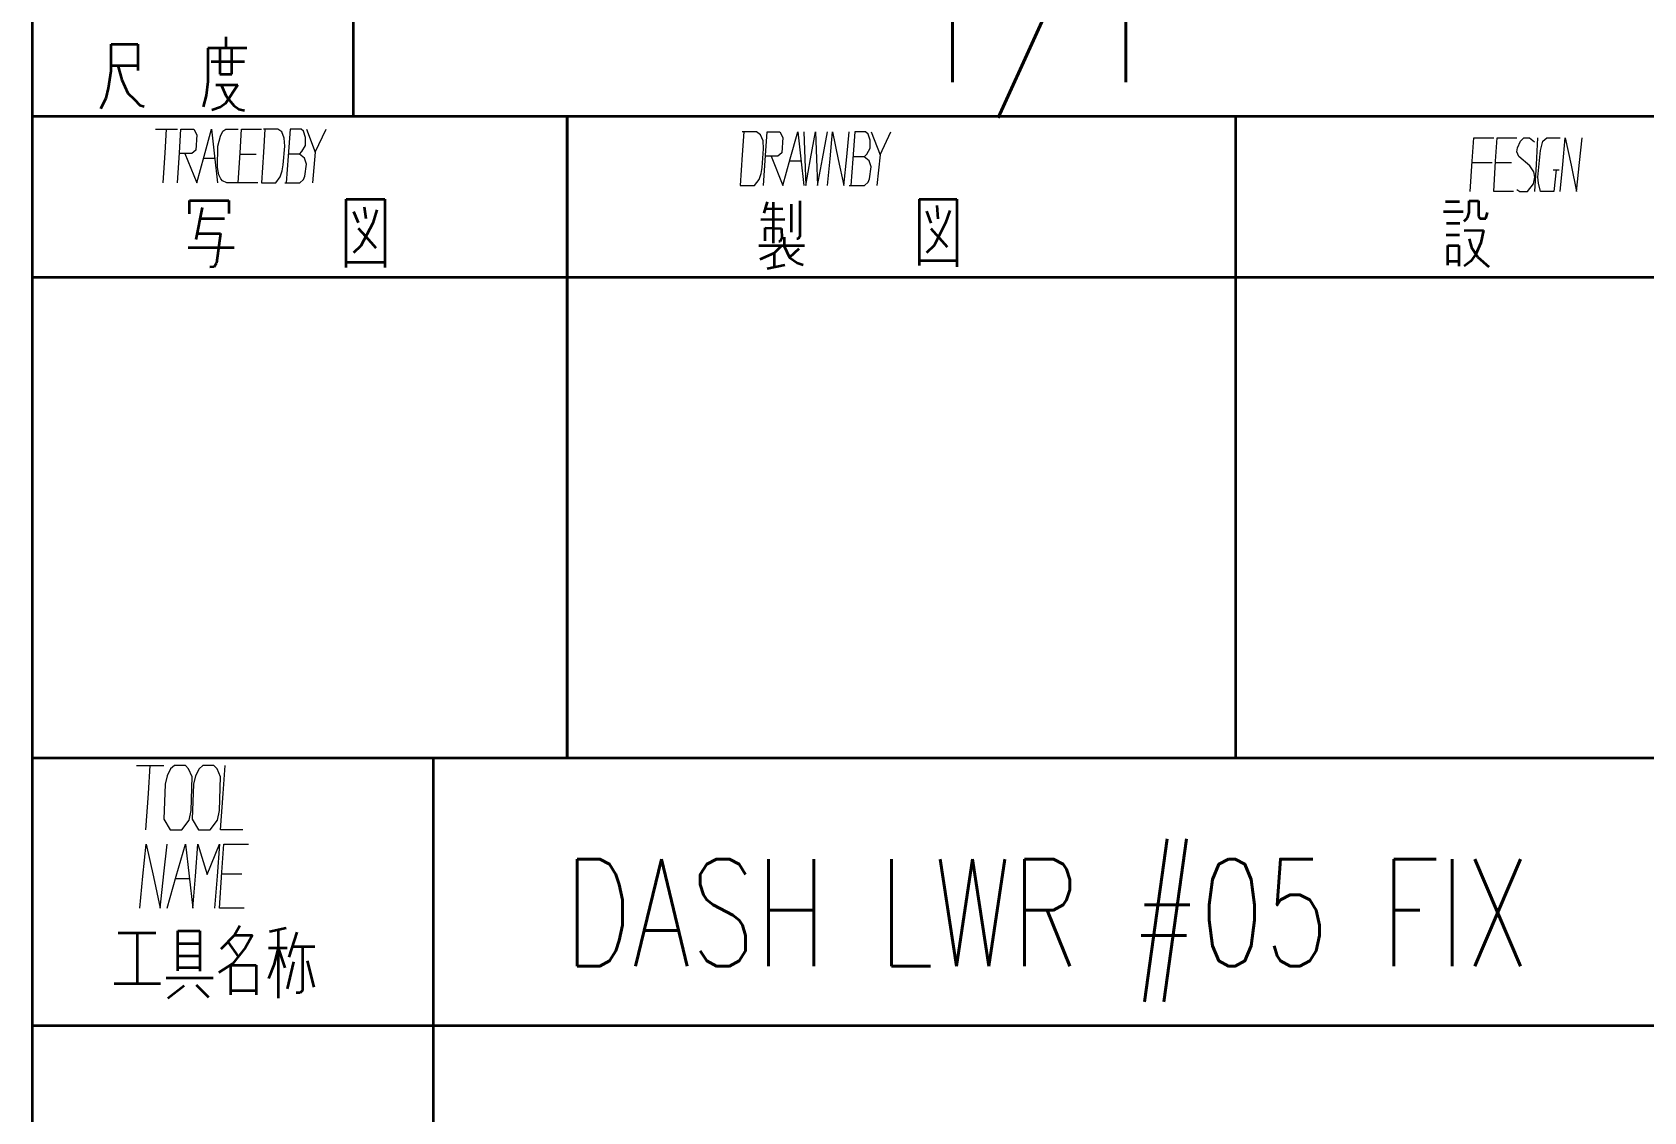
# Model space of a CAD drawing. Header units: millimetres. Extents: x 1333 to 104182, y -63985 to -5704.
# Drawn here: x 47401.8 to 47462, y -63889.8 to -63849.4 of the extents above; entities that cross this region are included whole.
import ezdxf
from ezdxf.enums import TextEntityAlignment as Align

# ---------------------------------------------------------------- set-up
doc = ezdxf.new("R2010")
doc.units = ezdxf.units.MM
doc.header["$LTSCALE"] = 0.5
doc.linetypes.add('DASHED', pattern=[15, 12, -3])
for name, color, linetype in [('08', 1, 'Continuous'), ('4虚线层', 2, 'DASHED'), ('SHM_LABEL', 40, 'Continuous')]:
    doc.layers.add(name, color=color, linetype=linetype)
doc.styles.add('KAI', font='simplex.shx', dxfattribs={"width": 0.8, "bigfont": 'extfont.shx'})
doc.styles.get("Standard").update_dxf_attribs({"font": 'simplex.shx'})

# ---------------------------------------------------------------- blocks, each defined once
blk = doc.blocks.new('7725')
at = {"color": 7, "lineweight": 35}
for p, q in [((54076.08, -14709.04), (54076.08, -14959.33)), ((54326.08, -14773.04), (54076.08, -14773.04)), ((54116.08, -14821.04), (54116.08, -14773.04)), ((54116.08, -14773.04), (54116.08, -14821.04)), ((54166.08, -14821.04), (54166.08, -14773.04)), ((54076.08, -14785.04), (54326.08, -14785.04)), ((54326.08, -14821.04), (54076.08, -14821.04)), ((54106.08, -14871.04), (54106.08, -14821.04)), ((54076.08, -14841.04), (54326.08, -14841.04))]:
    blk.add_line(p, q, dxfattribs=at)
at = {"color": 7, "lineweight": 35, "ltscale": 0.15}
blk.add_line((54100.08, -14761.04), (54100.08, -14773.04), dxfattribs=at)
at = {"color": 7, "lineweight": 35, "ltscale": 0.01048}
blk.add_line((54090.56, -14767.08), (54090.56, -14767.91), dxfattribs=at)
at = {"color": 7, "lineweight": 35, "ltscale": 0.024719}
blk.add_line((54081.99, -14769.61), (54081.99, -14767.63), dxfattribs=at)
at = {"color": 7, "lineweight": 35, "ltscale": 0.024854}
for p, q in [((54081.99, -14767.63), (54083.98, -14767.63)), ((54081.99, -14769.21), (54083.98, -14769.21))]:
    blk.add_line(p, q, dxfattribs=at)
at = {"color": 7, "lineweight": 35, "ltscale": 0.024521}
blk.add_line((54083.98, -14767.63), (54083.98, -14769.59), dxfattribs=at)
at = {"color": 7, "lineweight": 35, "ltscale": 0.031244}
blk.add_line((54089.2, -14767.91), (54089.2, -14770.41), dxfattribs=at)
at = {"color": 7, "lineweight": 35, "ltscale": 0.036694}
blk.add_line((54092.14, -14767.91), (54089.2, -14767.91), dxfattribs=at)
at = {"color": 7, "lineweight": 35, "ltscale": 0.024323}
for p, q in [((54090.1, -14767.91), (54090.1, -14769.86)), ((54091, -14769.86), (54091, -14767.91))]:
    blk.add_line(p, q, dxfattribs=at)
at = {"color": 7, "lineweight": 35, "ltscale": 0.016611}
blk.add_line((54081.78, -14770.92), (54081.99, -14769.61), dxfattribs=at)
at = {"color": 7, "lineweight": 35, "ltscale": 0.013959}
blk.add_line((54082.48, -14769.21), (54082.78, -14770.29), dxfattribs=at)
at = {"color": 7, "lineweight": 35, "ltscale": 0.030969}
blk.add_line((54091.95, -14768.94), (54089.47, -14768.94), dxfattribs=at)
at = {"color": 7, "lineweight": 35, "ltscale": 0.011255}
blk.add_line((54090.1, -14769.86), (54091, -14769.86), dxfattribs=at)
at = {"color": 7, "lineweight": 35, "ltscale": 0.009543}
blk.add_line((54081.61, -14771.66), (54081.78, -14770.92), dxfattribs=at)
at = {"color": 7, "lineweight": 35, "ltscale": 0.013629}
blk.add_line((54082.78, -14770.29), (54083.22, -14771.28), dxfattribs=at)
at = {"color": 7, "lineweight": 35, "ltscale": 0.013344}
blk.add_line((54089.2, -14770.41), (54089.08, -14771.47), dxfattribs=at)
at = {"color": 7, "lineweight": 35, "ltscale": 0.020715}
blk.add_line((54089.8, -14770.67), (54091.46, -14770.67), dxfattribs=at)
at = {"color": 7, "lineweight": 35, "ltscale": 0.011421}
blk.add_line((54090.21, -14770.67), (54090.58, -14771.51), dxfattribs=at)
at = {"color": 7, "lineweight": 35, "ltscale": 0.020932}
blk.add_line((54091.46, -14770.67), (54090.53, -14772.06), dxfattribs=at)
at = {"color": 7, "lineweight": 35, "ltscale": 0.01079}
blk.add_line((54081.2, -14772.42), (54081.61, -14771.66), dxfattribs=at)
at = {"color": 7, "lineweight": 35, "ltscale": 0.008799}
blk.add_line((54083.22, -14771.28), (54083.73, -14771.77), dxfattribs=at)
at = {"color": 7, "lineweight": 35, "ltscale": 0.007125}
blk.add_line((54083.73, -14771.77), (54084.12, -14772.19), dxfattribs=at)
at = {"color": 7, "lineweight": 35, "ltscale": 0.004316}
blk.add_line((54084.12, -14772.19), (54084.45, -14772.28), dxfattribs=at)
at = {"color": 7, "lineweight": 35, "ltscale": 0.010648}
blk.add_line((54089.08, -14771.47), (54088.86, -14772.3), dxfattribs=at)
at = {"color": 7, "lineweight": 35, "ltscale": 0.005809}
blk.add_line((54090.53, -14772.06), (54090.15, -14772.33), dxfattribs=at)
at = {"color": 7, "lineweight": 35, "ltscale": 0.011233}
blk.add_line((54090.58, -14771.51), (54091.15, -14772.2), dxfattribs=at)
at = {"color": 7, "lineweight": 35, "ltscale": 0.006083}
blk.add_line((54091.15, -14772.2), (54091.54, -14772.49), dxfattribs=at)
at = {"color": 7, "lineweight": 35, "ltscale": 0.008369}
blk.add_line((54090.15, -14772.33), (54089.52, -14772.55), dxfattribs=at)
at = {"color": 7, "lineweight": 35, "ltscale": 0.005221}
blk.add_line((54091.54, -14772.49), (54091.95, -14772.57), dxfattribs=at)
at = {"color": 7, "lineweight": 35, "ltscale": 0.036902}
blk.add_line((54087.83, -14779.32), (54090.78, -14779.32), dxfattribs=at)
at = {"color": 7, "lineweight": 35, "ltscale": 0.012259}
blk.add_line((54087.83, -14780.3), (54087.83, -14779.32), dxfattribs=at)
at = {"color": 7, "lineweight": 35, "ltscale": 0.012061}
blk.add_line((54090.78, -14779.32), (54090.78, -14780.29), dxfattribs=at)
at = {"color": 7, "lineweight": 35, "ltscale": 0.036108}
for p, q in [((54099.56, -14779.21), (54102.45, -14779.21)), ((54099.56, -14783.92), (54102.45, -14783.92))]:
    blk.add_line(p, q, dxfattribs=at)
at = {"color": 7, "lineweight": 35, "ltscale": 0.063873}
for p, q in [((54099.56, -14784.32), (54099.56, -14779.21)), ((54102.45, -14779.21), (54102.45, -14784.32))]:
    blk.add_line(p, q, dxfattribs=at)
at = {"color": 7, "lineweight": 35, "ltscale": 0.011129}
blk.add_line((54131.04, -14779.42), (54130.79, -14780.27), dxfattribs=at)
at = {"color": 7, "lineweight": 35, "ltscale": 0.038324}
blk.add_line((54131.5, -14779.43), (54131.49, -14782.5), dxfattribs=at)
at = {"color": 7, "lineweight": 35, "ltscale": 0.033368}
blk.add_line((54133.48, -14779.34), (54133.48, -14782.01), dxfattribs=at)
at = {"color": 7, "lineweight": 35, "ltscale": 0.0354}
for p, q in [((54142.4, -14779.21), (54145.23, -14779.21)), ((54142.4, -14783.8), (54145.23, -14783.8))]:
    blk.add_line(p, q, dxfattribs=at)
at = {"color": 7, "lineweight": 35, "ltscale": 0.06235}
blk.add_line((54142.4, -14779.21), (54142.4, -14784.19), dxfattribs=at)
at = {"color": 7, "lineweight": 35, "ltscale": 0.063303}
blk.add_line((54145.23, -14779.21), (54145.23, -14784.27), dxfattribs=at)
at = {"color": 7, "lineweight": 35, "ltscale": 0.012939}
blk.add_line((54181.76, -14779.39), (54182.8, -14779.39), dxfattribs=at)
at = {"color": 7, "lineweight": 35, "ltscale": 0.008557}
blk.add_line((54183.54, -14779.34), (54184.23, -14779.34), dxfattribs=at)
at = {"color": 7, "lineweight": 35, "ltscale": 0.010867}
blk.add_line((54183.54, -14780.21), (54183.54, -14779.34), dxfattribs=at)
at = {"color": 7, "lineweight": 35, "ltscale": 0.014682}
blk.add_line((54184.23, -14779.34), (54184.23, -14780.52), dxfattribs=at)
at = {"color": 7, "lineweight": 35, "ltscale": 0.030595}
blk.add_line((54088.78, -14779.83), (54088.32, -14782.23), dxfattribs=at)
at = {"color": 7, "lineweight": 35, "ltscale": 0.023132}
blk.add_line((54088.62, -14780.67), (54090.47, -14780.67), dxfattribs=at)
at = {"color": 7, "lineweight": 35, "ltscale": 0.011061}
blk.add_line((54100.1, -14780.14), (54100.46, -14780.95), dxfattribs=at)
at = {"color": 7, "lineweight": 35, "ltscale": 0.010992}
blk.add_line((54100.9, -14779.8), (54101.03, -14780.67), dxfattribs=at)
at = {"color": 7, "lineweight": 35, "ltscale": 0.013066}
blk.add_line((54101.86, -14780.02), (54101.55, -14781.01), dxfattribs=at)
at = {"color": 7, "lineweight": 35, "ltscale": 0.022352}
blk.add_line((54130.57, -14780.73), (54132.36, -14780.71), dxfattribs=at)
at = {"color": 7, "lineweight": 35, "ltscale": 0.016373}
blk.add_line((54130.89, -14779.91), (54132.2, -14779.94), dxfattribs=at)
at = {"color": 7, "lineweight": 35, "ltscale": 0.025931}
blk.add_line((54132.83, -14779.6), (54132.83, -14781.68), dxfattribs=at)
at = {"color": 7, "lineweight": 35, "ltscale": 0.011726}
blk.add_line((54142.96, -14780.12), (54143.27, -14781.01), dxfattribs=at)
at = {"color": 7, "lineweight": 35, "ltscale": 0.01243}
blk.add_line((54143.73, -14779.69), (54143.81, -14780.69), dxfattribs=at)
at = {"color": 7, "lineweight": 35, "ltscale": 0.012115}
blk.add_line((54144.69, -14780.06), (54144.37, -14780.98), dxfattribs=at)
at = {"color": 7, "lineweight": 35, "ltscale": 0.018359}
blk.add_line((54181.61, -14780.15), (54183.08, -14780.15), dxfattribs=at)
at = {"color": 7, "lineweight": 35, "ltscale": 0.004368}
blk.add_line((54183.15, -14780.87), (54183.4, -14780.62), dxfattribs=at)
at = {"color": 7, "lineweight": 35, "ltscale": 0.00546}
blk.add_line((54183.4, -14780.62), (54183.54, -14780.21), dxfattribs=at)
at = {"color": 7, "lineweight": 35, "ltscale": 0.002269}
blk.add_line((54184.23, -14780.52), (54184.35, -14780.65), dxfattribs=at)
at = {"color": 7, "lineweight": 35, "ltscale": 0.005359}
blk.add_line((54184.35, -14780.65), (54184.78, -14780.65), dxfattribs=at)
at = {"color": 7, "lineweight": 35, "ltscale": 0.005771}
blk.add_line((54184.78, -14780.65), (54184.9, -14780.21), dxfattribs=at)
at = {"color": 7, "lineweight": 35, "ltscale": 0.022034}
blk.add_line((54088.4, -14781.79), (54090.17, -14781.79), dxfattribs=at)
at = {"color": 7, "lineweight": 35, "ltscale": 0.027953}
blk.add_line((54090.17, -14781.79), (54089.85, -14784), dxfattribs=at)
at = {"color": 7, "lineweight": 35, "ltscale": 0.010602}
blk.add_line((54100.46, -14781.38), (54101.03, -14782), dxfattribs=at)
at = {"color": 7, "lineweight": 35, "ltscale": 0.023868}
blk.add_line((54101.55, -14781.01), (54100.66, -14782.71), dxfattribs=at)
at = {"color": 7, "lineweight": 35, "ltscale": 0.01182}
blk.add_line((54130.89, -14782.32), (54130.9, -14781.37), dxfattribs=at)
at = {"color": 7, "lineweight": 35, "ltscale": 0.015227}
blk.add_line((54130.9, -14781.37), (54132.12, -14781.4), dxfattribs=at)
at = {"color": 7, "lineweight": 35, "ltscale": 0.009534}
blk.add_line((54132.12, -14781.4), (54132.13, -14782.16), dxfattribs=at)
at = {"color": 7, "lineweight": 35, "ltscale": 0.023128}
blk.add_line((54143.27, -14781.42), (54144.51, -14782.79), dxfattribs=at)
at = {"color": 7, "lineweight": 35, "ltscale": 0.023781}
blk.add_line((54144.37, -14780.98), (54143.53, -14782.68), dxfattribs=at)
at = {"color": 7, "lineweight": 35, "ltscale": 0.012451}
blk.add_line((54181.82, -14781.89), (54182.81, -14781.89), dxfattribs=at)
at = {"color": 7, "lineweight": 35, "ltscale": 0.012561}
blk.add_line((54181.83, -14781.02), (54182.84, -14781.02), dxfattribs=at)
at = {"color": 7, "lineweight": 35, "ltscale": 0.017982}
blk.add_line((54183.16, -14781.55), (54184.6, -14781.54), dxfattribs=at)
at = {"color": 7, "lineweight": 35, "ltscale": 0.01206}
blk.add_line((54184.6, -14781.54), (54184.41, -14782.48), dxfattribs=at)
at = {"color": 7, "lineweight": 35, "ltscale": 0.043213}
blk.add_line((54087.74, -14782.83), (54091.19, -14782.83), dxfattribs=at)
at = {"color": 7, "lineweight": 35, "ltscale": 0.009648}
blk.add_line((54100.66, -14782.71), (54100.1, -14783.23), dxfattribs=at)
at = {"color": 7, "lineweight": 35, "ltscale": 0.01417}
blk.add_line((54101.03, -14782), (54101.77, -14782.86), dxfattribs=at)
at = {"color": 7, "lineweight": 35, "ltscale": 0.042615}
blk.add_line((54130.42, -14782.68), (54133.83, -14782.68), dxfattribs=at)
at = {"color": 7, "lineweight": 35, "ltscale": 0.01003}
blk.add_line((54132.13, -14782.68), (54131.56, -14783.25), dxfattribs=at)
at = {"color": 7, "lineweight": 35, "ltscale": 0.001526}
for p, q in [((54132.02, -14782.38), (54131.9, -14782.39)), ((54133.37, -14782.18), (54133.25, -14782.18))]:
    blk.add_line(p, q, dxfattribs=at)
at = {"color": 7, "lineweight": 35, "ltscale": 0.002986}
blk.add_line((54132.13, -14782.16), (54132.02, -14782.38), dxfattribs=at)
at = {"color": 7, "lineweight": 35, "ltscale": 0.008582}
blk.add_line((54132.3, -14782.06), (54132.3, -14782.74), dxfattribs=at)
at = {"color": 7, "lineweight": 35, "ltscale": 0.011677}
blk.add_line((54132.3, -14782.74), (54132.71, -14783.58), dxfattribs=at)
at = {"color": 7, "lineweight": 35, "ltscale": 0.011854}
blk.add_line((54133.41, -14782.94), (54132.71, -14783.58), dxfattribs=at)
at = {"color": 7, "lineweight": 35, "ltscale": 0.002477}
blk.add_line((54133.48, -14782.01), (54133.37, -14782.18), dxfattribs=at)
at = {"color": 7, "lineweight": 35, "ltscale": 0.009909}
blk.add_line((54143.53, -14782.68), (54142.95, -14783.22), dxfattribs=at)
at = {"color": 7, "lineweight": 35, "ltscale": 0.009985}
for p, q in [((54181.95, -14782.68), (54182.75, -14782.68)), ((54181.95, -14783.86), (54182.75, -14783.86))]:
    blk.add_line(p, q, dxfattribs=at)
at = {"color": 7, "lineweight": 35, "ltscale": 0.018304}
blk.add_line((54181.95, -14784.15), (54181.95, -14782.68), dxfattribs=at)
at = {"color": 7, "lineweight": 35, "ltscale": 0.019257}
blk.add_line((54182.75, -14782.68), (54182.75, -14784.22), dxfattribs=at)
at = {"color": 7, "lineweight": 35, "ltscale": 0.008327}
blk.add_line((54183.54, -14782.19), (54183.72, -14782.84), dxfattribs=at)
at = {"color": 7, "lineweight": 35, "ltscale": 0.010726}
blk.add_line((54183.72, -14782.84), (54184.19, -14783.55), dxfattribs=at)
at = {"color": 7, "lineweight": 35, "ltscale": 0.011686}
blk.add_line((54184.41, -14782.48), (54184.03, -14783.34), dxfattribs=at)
at = {"color": 7, "lineweight": 35, "ltscale": 0.00435}
blk.add_line((54089.69, -14784.27), (54089.35, -14784.29), dxfattribs=at)
at = {"color": 7, "lineweight": 35, "ltscale": 0.003899}
blk.add_line((54089.85, -14784), (54089.69, -14784.27), dxfattribs=at)
at = {"color": 7, "lineweight": 35, "ltscale": 0.014748}
blk.add_line((54131.56, -14783.25), (54130.48, -14783.72), dxfattribs=at)
at = {"color": 7, "lineweight": 35, "ltscale": 0.016726}
blk.add_line((54131.04, -14784.39), (54132.35, -14784.12), dxfattribs=at)
at = {"color": 7, "lineweight": 35, "ltscale": 0.013156}
blk.add_line((54131.56, -14783.25), (54131.56, -14784.3), dxfattribs=at)
at = {"color": 7, "lineweight": 35, "ltscale": 0.008684}
blk.add_line((54132.71, -14783.58), (54133.28, -14783.98), dxfattribs=at)
at = {"color": 7, "lineweight": 35, "ltscale": 0.005745}
blk.add_line((54133.28, -14783.98), (54133.72, -14784.13), dxfattribs=at)
at = {"color": 7, "lineweight": 35, "ltscale": 0.007735}
blk.add_line((54183.66, -14783.86), (54183.17, -14784.24), dxfattribs=at)
at = {"color": 7, "lineweight": 35, "ltscale": 0.007985}
blk.add_line((54184.03, -14783.34), (54183.66, -14783.86), dxfattribs=at)
at = {"color": 7, "lineweight": 35, "ltscale": 0.013763}
blk.add_line((54184.19, -14783.55), (54185.01, -14784.28), dxfattribs=at)
at = {"color": 7, "lineweight": 35, "ltscale": 0.01005}
blk.add_line((54091.6, -14833.57), (54091.21, -14834.28), dxfattribs=at)
at = {"color": 7, "lineweight": 35, "ltscale": 0.015902}
blk.add_line((54095.07, -14833.76), (54093.83, -14834.02), dxfattribs=at)
at = {"color": 7, "lineweight": 35, "ltscale": 0.035352}
blk.add_line((54082.5, -14834.11), (54085.32, -14834.11), dxfattribs=at)
at = {"color": 7, "lineweight": 35, "ltscale": 0.047238}
blk.add_line((54083.92, -14834.11), (54083.92, -14837.89), dxfattribs=at)
at = {"color": 7, "lineweight": 35, "ltscale": 0.037363}
blk.add_line((54086.98, -14836.94), (54086.98, -14833.95), dxfattribs=at)
at = {"color": 7, "lineweight": 35, "ltscale": 0.020349}
for p, q in [((54086.98, -14833.95), (54088.61, -14833.95)), ((54086.98, -14834.89), (54088.61, -14834.89)), ((54086.98, -14835.82), (54088.61, -14835.82)), ((54086.98, -14836.7), (54088.61, -14836.7))]:
    blk.add_line(p, q, dxfattribs=at)
at = {"color": 7, "lineweight": 35, "ltscale": 0.037793}
blk.add_line((54088.61, -14833.95), (54088.61, -14836.97), dxfattribs=at)
at = {"color": 7, "lineweight": 35, "ltscale": 0.018417}
blk.add_line((54091.21, -14834.28), (54090.18, -14835.33), dxfattribs=at)
at = {"color": 7, "lineweight": 35, "ltscale": 0.016932}
blk.add_line((54091.5, -14835.88), (54090.74, -14834.77), dxfattribs=at)
at = {"color": 7, "lineweight": 35, "ltscale": 0.016846}
blk.add_line((54091.21, -14834.28), (54092.56, -14834.28), dxfattribs=at)
at = {"color": 7, "lineweight": 35, "ltscale": 0.013337}
blk.add_line((54092.56, -14834.28), (54092.04, -14835.21), dxfattribs=at)
at = {"color": 7, "lineweight": 35, "ltscale": 0.063971}
blk.add_line((54094.48, -14833.88), (54094.48, -14839), dxfattribs=at)
at = {"color": 7, "lineweight": 35, "ltscale": 0.024585}
blk.add_line((54095.86, -14834.05), (54095.26, -14835.92), dxfattribs=at)
at = {"color": 7, "lineweight": 35, "ltscale": 0.018938}
blk.add_line((54092.04, -14835.21), (54091.09, -14836.39), dxfattribs=at)
at = {"color": 7, "lineweight": 35, "ltscale": 0.01731}
blk.add_line((54093.75, -14835.23), (54095.14, -14835.23), dxfattribs=at)
at = {"color": 7, "lineweight": 35, "ltscale": 0.015606}
blk.add_line((54094.48, -14835.23), (54094.17, -14836.44), dxfattribs=at)
at = {"color": 7, "lineweight": 35, "ltscale": 0.019506}
blk.add_line((54094.48, -14835.23), (54094.97, -14836.71), dxfattribs=at)
at = {"color": 7, "lineweight": 35, "ltscale": 0.021167}
blk.add_line((54095.51, -14835.12), (54097.21, -14835.12), dxfattribs=at)
at = {"color": 7, "lineweight": 35, "ltscale": 0.041412}
blk.add_line((54096.28, -14835.12), (54096.28, -14838.43), dxfattribs=at)
at = {"color": 7, "lineweight": 35, "ltscale": 0.0158}
blk.add_line((54091.09, -14836.39), (54090.03, -14837.08), dxfattribs=at)
at = {"color": 7, "lineweight": 35, "ltscale": 0.023572}
for p, q in [((54090.94, -14836.52), (54092.82, -14836.52)), ((54090.94, -14838.42), (54092.82, -14838.42))]:
    blk.add_line(p, q, dxfattribs=at)
at = {"color": 7, "lineweight": 35, "ltscale": 0.027603}
blk.add_line((54090.94, -14838.73), (54090.94, -14836.52), dxfattribs=at)
at = {"color": 7, "lineweight": 35, "ltscale": 0.027719}
blk.add_line((54092.82, -14836.52), (54092.82, -14838.74), dxfattribs=at)
at = {"color": 7, "lineweight": 35, "ltscale": 0.014325}
blk.add_line((54094.17, -14836.44), (54093.76, -14837.51), dxfattribs=at)
at = {"color": 7, "lineweight": 35, "ltscale": 0.025803}
blk.add_line((54095.61, -14836.28), (54095.15, -14838.29), dxfattribs=at)
at = {"color": 7, "lineweight": 35, "ltscale": 0.025435}
blk.add_line((54096.65, -14836.19), (54097.14, -14838.16), dxfattribs=at)
at = {"color": 7, "lineweight": 35, "ltscale": 0.043274}
blk.add_line((54082.21, -14837.89), (54085.67, -14837.89), dxfattribs=at)
at = {"color": 7, "lineweight": 35, "ltscale": 0.044141}
blk.add_line((54086.09, -14837.47), (54089.62, -14837.47), dxfattribs=at)
at = {"color": 7, "lineweight": 35, "ltscale": 0.019084}
blk.add_line((54087.43, -14838.07), (54086.23, -14839.02), dxfattribs=at)
at = {"color": 7, "lineweight": 35, "ltscale": 0.016232}
blk.add_line((54088.34, -14838), (54089.26, -14838.91), dxfattribs=at)
at = {"color": 7, "lineweight": 35, "ltscale": 0.002965}
blk.add_line((54096.28, -14838.43), (54096.11, -14838.6), dxfattribs=at)
at = {"color": 7, "lineweight": 35, "ltscale": 0.003479}
blk.add_line((54096.11, -14838.6), (54095.83, -14838.6), dxfattribs=at)
at = {"color": 7, "lineweight": 13}
for points in [[(54085.31, -14773.99), (54086.94, -14773.99)], [(54085.87, -14777.99), (54086.02, -14775.74), (54086.13, -14773.99)], [(54086.94, -14777.99), (54087.09, -14775.74), (54087.2, -14773.99), (54088.16, -14773.99), (54088.38, -14774.39), (54088.31, -14775.54), (54088.01, -14775.79), (54087.09, -14775.79)], [(54088.38, -14777.99), (54088.94, -14775.99), (54089.49, -14773.99), (54089.71, -14775.99), (54089.93, -14777.99)], [(54091.45, -14777.99), (54090.64, -14777.99), (54090.3, -14777.84), (54090.19, -14777.69), (54090.04, -14777.39), (54089.93, -14776.84), (54089.97, -14775.24), (54090.15, -14774.49), (54090.34, -14774.14), (54090.56, -14773.99), (54091.48, -14773.99)], [(54092.96, -14777.99), (54091.48, -14777.99), (54091.63, -14775.74), (54091.74, -14773.99), (54093.22, -14773.99)], [(54093.22, -14777.99), (54094.29, -14777.99), (54094.63, -14777.54), (54094.77, -14777.09), (54094.85, -14776.64), (54094.96, -14775.24), (54094.92, -14774.64), (54094.74, -14774.19), (54094.44, -14773.99), (54093.37, -14773.99)], [(54093.48, -14773.99), (54093.37, -14775.69), (54093.22, -14777.99)], [(54094.96, -14777.99), (54096.1, -14777.99), (54096.36, -14777.74), (54096.47, -14777.49), (54096.58, -14776.59), (54096.44, -14776.14), (54096.07, -14775.84), (54096.25, -14775.64), (54096.51, -14775.19), (54096.51, -14774.59), (54096.36, -14774.14), (54096.18, -14773.99), (54095.36, -14773.99), (54095.22, -14775.99), (54095.07, -14777.99)], [(54096.58, -14773.99), (54097.25, -14775.69), (54097.03, -14777.99)], [(54097.25, -14775.69), (54098.06, -14773.99)], [(54129.03, -14778.19), (54130.1, -14778.19), (54130.44, -14777.74), (54130.59, -14777.29), (54130.66, -14776.84), (54130.77, -14775.44), (54130.73, -14774.84), (54130.55, -14774.39), (54130.25, -14774.19), (54129.18, -14774.19)], [(54129.29, -14774.19), (54129.18, -14775.89), (54129.03, -14778.19)], [(54130.77, -14778.19), (54130.92, -14775.94), (54131.03, -14774.19), (54131.99, -14774.19), (54132.22, -14774.59), (54132.14, -14775.74), (54131.84, -14775.99), (54130.92, -14775.99)], [(54132.22, -14778.19), (54132.77, -14776.19), (54133.33, -14774.19), (54133.55, -14776.19), (54133.77, -14778.19)], [(54133.77, -14774.19), (54133.85, -14776.19), (54133.92, -14778.19), (54134.29, -14776.19), (54134.66, -14774.19), (54134.73, -14776.19), (54134.81, -14778.19), (54135.18, -14776.19), (54135.55, -14774.19)], [(54135.55, -14778.19), (54135.74, -14776.19), (54135.92, -14774.19), (54136.36, -14776.24), (54136.77, -14778.19), (54136.99, -14776.04), (54137.18, -14774.19)], [(54137.18, -14778.19), (54138.33, -14778.19), (54138.59, -14777.94), (54138.7, -14777.69), (54138.81, -14776.79), (54138.66, -14776.34), (54138.29, -14776.04), (54138.48, -14775.84), (54138.74, -14775.39), (54138.74, -14774.79), (54138.59, -14774.34), (54138.4, -14774.19), (54137.59, -14774.19), (54137.44, -14776.19), (54137.29, -14778.19)], [(54138.81, -14774.19), (54139.48, -14775.89), (54139.25, -14778.19)], [(54139.48, -14775.89), (54140.29, -14774.19)], [(54183.62, -14778.63), (54183.77, -14776.38), (54183.88, -14774.63), (54185.37, -14774.63)], [(54186.85, -14778.63), (54185.37, -14778.63), (54185.51, -14776.38), (54185.63, -14774.63), (54187.11, -14774.63)], [(54187.11, -14778.48), (54187.33, -14778.63), (54187.89, -14778.63), (54188.34, -14778.08), (54188.45, -14777.58), (54188.38, -14777.18), (54188.08, -14776.73), (54187.26, -14776.03), (54187.11, -14775.68), (54187.15, -14775.38), (54187.37, -14774.88), (54187.63, -14774.63), (54188.04, -14774.63), (54188.41, -14774.93)], [(54188.45, -14778.63), (54188.56, -14776.63), (54188.67, -14774.63)], [(54190.05, -14777.03), (54189.86, -14778.63), (54188.86, -14778.63), (54188.71, -14778.03), (54188.67, -14777.58), (54188.86, -14775.58), (54189.04, -14774.88), (54189.34, -14774.63), (54190.34, -14774.63)], [(54190.34, -14778.63), (54190.53, -14776.63), (54190.72, -14774.63), (54191.16, -14776.68), (54191.57, -14778.63), (54191.79, -14776.48), (54191.98, -14774.63)], [(54087.49, -14775.79), (54088.38, -14777.99)], [(54091.63, -14775.84), (54092.82, -14775.84)], [(54096.07, -14775.84), (54095.22, -14775.84)], [(54088.9, -14776.14), (54089.71, -14776.14)], [(54131.33, -14775.99), (54132.22, -14778.19)], [(54132.73, -14776.34), (54133.55, -14776.34)], [(54138.29, -14776.04), (54137.44, -14776.04)], [(54183.77, -14776.48), (54185.25, -14776.48)], [(54185.51, -14776.48), (54186.7, -14776.48)], [(54189.82, -14777.03), (54190.27, -14777.03)], [(54083.89, -14821.59), (54085.92, -14821.59)], [(54084.58, -14826.39), (54084.77, -14823.69), (54084.91, -14821.59)], [(54091.84, -14826.39), (54090.17, -14826.39), (54090.36, -14823.69), (54090.5, -14821.59)], [(54084.12, -14832.26), (54084.36, -14829.86), (54084.59, -14827.46), (54085.14, -14829.92), (54085.65, -14832.26), (54085.93, -14829.68), (54086.16, -14827.46)], [(54086.16, -14832.26), (54086.85, -14829.86), (54087.54, -14827.46), (54087.82, -14829.86), (54088.1, -14832.26)], [(54088.1, -14832.26), (54088.28, -14829.86), (54088.47, -14827.46), (54089.16, -14829.74), (54090.08, -14827.46), (54089.9, -14829.86), (54089.71, -14832.26)], [(54091.93, -14832.26), (54090.08, -14832.26), (54090.27, -14829.56), (54090.41, -14827.46), (54092.26, -14827.46)], [(54086.8, -14830.04), (54087.82, -14830.04)], [(54090.27, -14829.68), (54091.75, -14829.68)]]:
    blk.add_lwpolyline(points, dxfattribs=at)
for points in [[(54087.26, -14826.39), (54087.82, -14825.67), (54087.96, -14824.95), (54088.05, -14822.43), (54087.77, -14821.83), (54087.54, -14821.59), (54086.71, -14821.59), (54086.43, -14821.83), (54086.16, -14822.37), (54086.02, -14822.97), (54085.92, -14825.61), (54086.39, -14826.39)], [(54089.39, -14826.39), (54089.94, -14825.67), (54090.08, -14824.95), (54090.17, -14822.43), (54089.9, -14821.83), (54089.67, -14821.59), (54088.83, -14821.59), (54088.56, -14821.83), (54088.28, -14822.37), (54088.14, -14822.97), (54088.05, -14825.61), (54088.51, -14826.39)]]:
    blk.add_lwpolyline(points, close=True, dxfattribs=at)
blk = doc.blocks.new('A$C0C1E3B5D')
at = {"layer": '08', "color": 3}
blk.add_blockref('7725', (-52694.08, 15037.04), dxfattribs=at)

msp = doc.modelspace()

# ---------------------------------------------------------------- block references
at = {"layer": '4虚线层', "color": 3, "xscale": 0.5, "yscale": 0.5, "zscale": 0.5}
msp.add_blockref('A$C0C1E3B5D', (46710.775, -63984.579), dxfattribs=at)

# ---------------------------------------------------------------- texts
at = {"layer": 'SHM_LABEL', "color": 3, "style": 'KAI', "width": 0.9}
msp.add_text('1/1', height=4, dxfattribs=at).set_placement((47439.275, -63849.579), align=Align.MIDDLE)
at = {"layer": 'SHM_LABEL', "color": 3, "width": 0.707}
msp.add_text('DASH LWR #05 FIX', height=4, dxfattribs=at).set_placement((47421.663, -63884.354))

doc.saveas('drawing.dxf')
